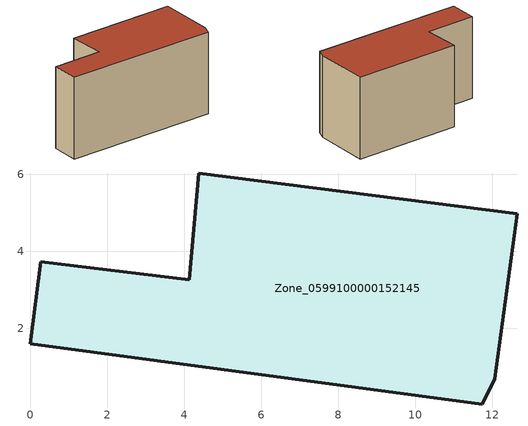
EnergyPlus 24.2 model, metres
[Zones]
Zone_0599100000152145
 floor ground (C_G): 11.74,0.03 0,1.6 0.27,3.73 4.13,3.25 4.38,6.03 12.65,4.97 12.06,0.68 z0
 wall outside (C_F): 0,1.6 11.74,0.03 12.06,0.68 12.65,4.97 4.38,6.03 4.13,3.25 0.27,3.73 0,1.6 z0:6.4
 roof outside (C_R): 11.74,0.03 12.06,0.68 12.65,4.97 4.38,6.03 4.13,3.25 0.27,3.73 0,1.6 z6.4
[BUILDING]
Pand.0599100000152145: North Axis=0; Terrain=City; Loads Convergence Tolerance Value=0.04; Temperature Convergence Tolerance Value=0.4; Solar Distribution=FullExterior; Maximum Number of Warmup Days=25; Minimum Number of Warmup Days=1
[Site:Location]
Rotterdam.The.Hague.AP_ZH_NLD Design_Conditions: Latitude=51.96; Longitude=4.45; Time Zone=1; Elevation=-4.5
[SITE:GROUNDTEMPERATURE:BUILDINGSURFACE]
18, 18, 18, 18, 18, 18, 18, 18, 18, 18, 18, 18
[MATERIAL] Thermal Absorptance=0.9; Solar Absorptance=0.7; Visible Absorptance=0.7
Name | Roughness | Thickness | Conductivity | Density | Specific Heat
G.TI.1946 | MediumSmooth | 0.15 | 1 | 540 | 1210
F.TI.1946 | Rough | 0.3 | 0.857143 | 1920 | 840
R.TI.1946 | MediumRough | 0.2 | 0.1 | 1500 | 1000
[CONSTRUCTION]
C_G: G.TI.1946
C_F: F.TI.1946
C_R: R.TI.1946
[ZONE]
Zone_0599100000152145: Type=1; Multiplier=1; Ceiling Height=Autocalculate; Volume=Autocalculate; Floor Area=autocalculate; Part of Total Floor Area=Yes
[ZONEINFILTRATION:DESIGNFLOWRATE]
Infil_Zone_0599100000152145: Zone or ZoneList or Space or SpaceList=Zone_0599100000152145; Schedule=AlwaysOn; Design Flow Rate Calculation Method=Flow/Area; Flow Rate per Floor Area=0.003; Constant Term Coefficient=1; Temperature Term Coefficient=0; Velocity Term Coefficient=0; Velocity Squared Term Coefficient=0
[HVACTEMPLATE:ZONE:IDEALLOADSAIRSYSTEM]
Zone_0599100000152145: Maximum Heating Supply Air Temperature=50; Minimum Cooling Supply Air Temperature=13; Maximum Heating Supply Air Humidity Ratio=0.0156; Minimum Cooling Supply Air Humidity Ratio=0.0077; Heating Limit=NoLimit; Cooling Limit=NoLimit; Dehumidification Control Type=ConstantSensibleHeatRatio; Cooling Sensible Heat Ratio=0.7; Dehumidification Setpoint=60; Humidification Control Type=None; Humidification Setpoint=30; Outdoor Air Method=None; Outdoor Air Flow Rate per Person=0.00944; Outdoor Air Flow Rate per Zone Floor Area=0; Outdoor Air Flow Rate per Zone=0; Demand Controlled Ventilation Type=None; Outdoor Air Economizer Type=NoEconomizer; Heat Recovery Type=None; Sensible Heat Recovery Effectiveness=0.7; Latent Heat Recovery Effectiveness=0.65
[ZONECONTROL:THERMOSTAT]
ThermostatControl_Zone_0599100000152145: Zone or ZoneList=Zone_0599100000152145; Control Type Schedule=DualSetpointControlType; Control 1=Thermostat_Zone_0599100000152145; Temperature Difference Between Cutout And Setpoint=0
[THERMOSTATSETPOINT:DUALSETPOINT]
Thermostat_Zone_0599100000152145: Heating Setpoint Temperature Schedule=HeatingSetpoint_Zone_0599100000152145; Cooling Setpoint Temperature Schedule=CoolingSetpoint_Zone_0599100000152145
[SCHEDULE:COMPACT]
HeatingSetpoint_Zone_0599100000152145: Through: 12/31, For: AllDays, Until: 24:00, 21
CoolingSetpoint_Zone_0599100000152145: Through: 12/31, For: AllDays, Until: 24:00, 24
DualSetpointControlType: Through: 12/31, For: AllDays, Until: 24:00, 4
AlwaysOn: Through: 12/31, For: AllDays, Until: 24:00, 1
